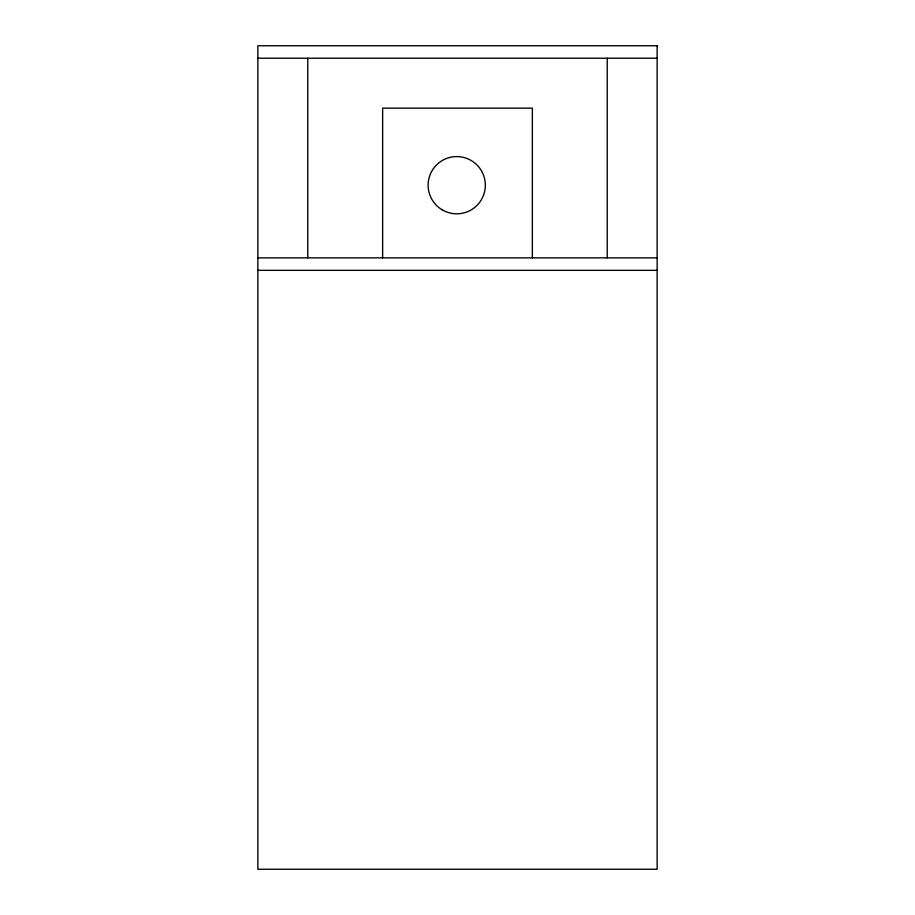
<?xml version="1.0" encoding="UTF-8"?>
<svg xmlns="http://www.w3.org/2000/svg" width="915" height="915" viewBox="0 0 915 915"><rect width="100%" height="100%" fill="white"/><g stroke="black" fill="none" stroke-linecap="round" stroke-linejoin="round"><path stroke-width="1.37" d="M257.858 58.228L657.142 58.228M257.858 257.858L657.142 257.858M257.858 270.337L657.142 270.337M607.228 58.228L607.228 257.858M532.358 257.858L532.358 108.142L382.642 108.142L382.642 257.858M307.772 58.228L307.772 257.858M657.142 45.75L257.858 45.75L257.858 869.25L657.142 869.25L657.142 45.75M442.425 209.97A28.605 28.605 0 0 0 485.339 185.196A28.605 28.605 0 0 0 442.425 160.422A28.605 28.605 0 0 0 442.425 209.97"/></g></svg>
